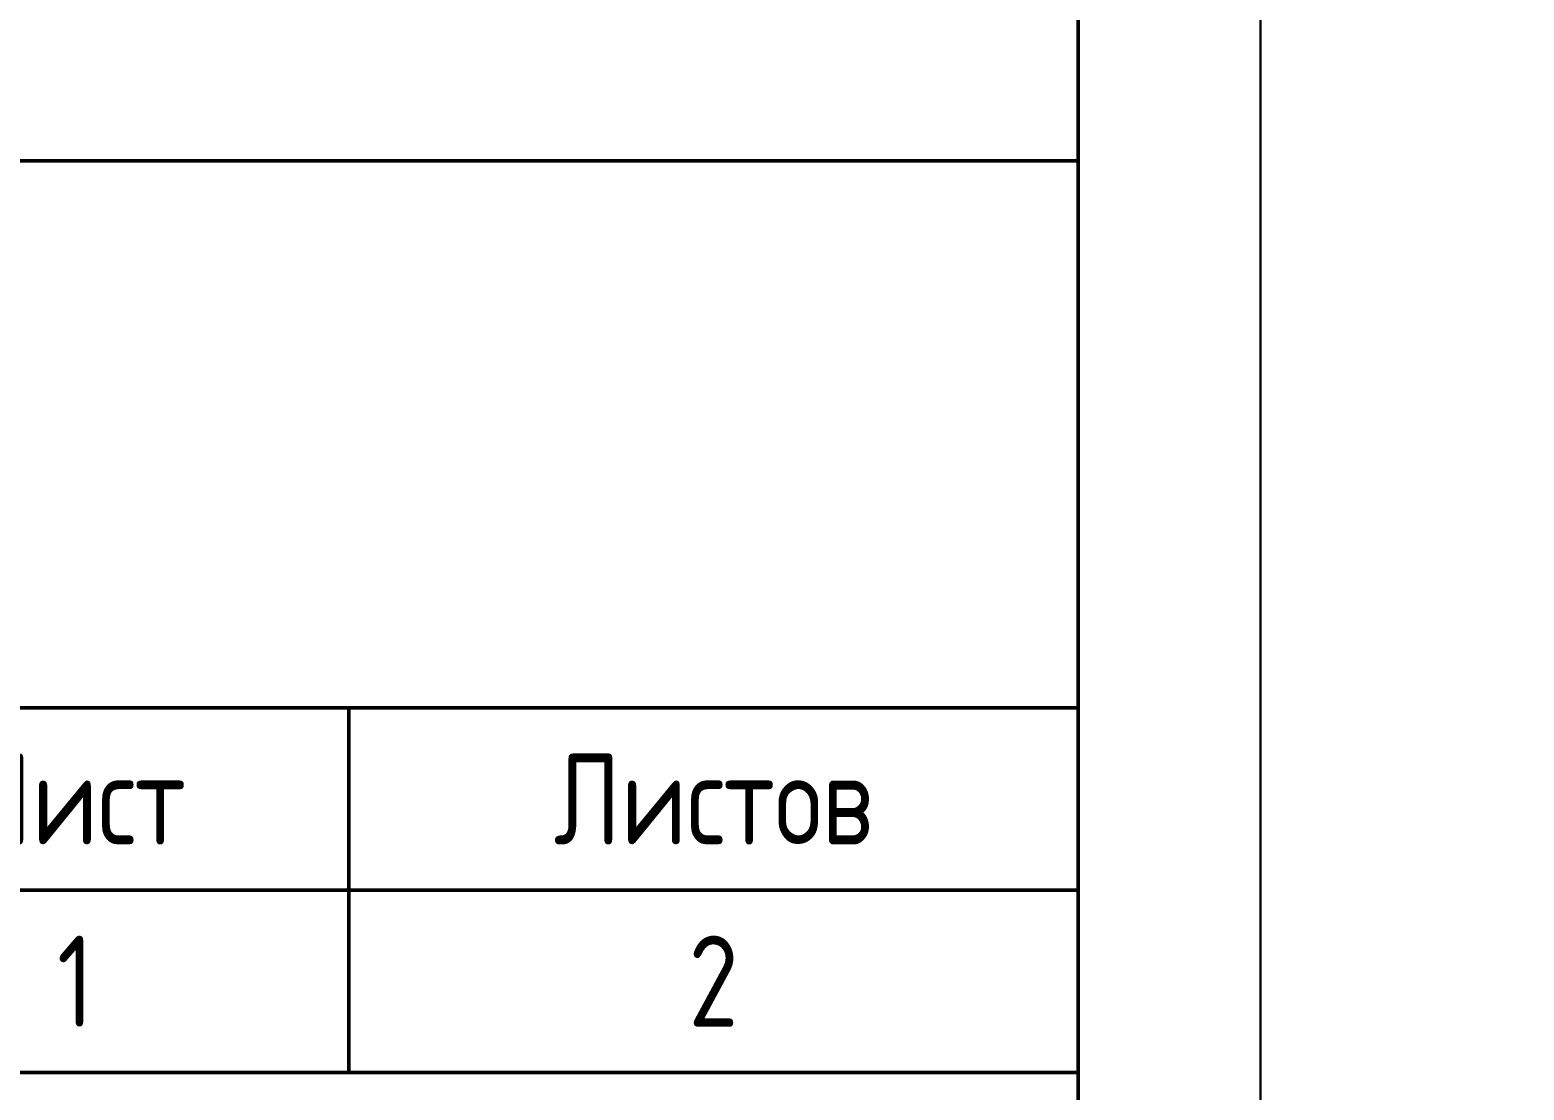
# Model space of a CAD drawing. Header units: millimetres. Extents: x -863 to 2619, y -90 to 586.
# Drawn here: x -243.75 to -202.77, y 19.51 to 48.59 of the extents above; entities that cross this region are included whole.
import ezdxf

# ---------------------------------------------------------------- set-up
doc = ezdxf.new("R2010")
doc.units = ezdxf.units.MM
doc.styles.add('Gost_type_A', font='GOST_0.TTF')

# ---------------------------------------------------------------- blocks, each defined once
blk = doc.blocks.new('Формат_А4')
blk.add_lwpolyline([(0, 297), (0, 0), (-210, 0), (-210, 297)], close=True)
at = {"lineweight": 50}
blk.add_lwpolyline([(-190, 292), (-5, 292), (-5, 5), (-190, 5)], close=True, dxfattribs=at)
blk = doc.blocks.new('Штамп большой нижний текстовый')
at = {"lineweight": 50}
for points in [[(-120, 25), (0, 25), (0, 40), (-120, 40)], [(-35, 20), (-35, 25), (-20, 25), (-20, 20)], [(-20, 20), (-20, 25), (0, 25), (0, 20)], [(-35, 15), (-35, 20), (-20, 20), (-20, 15)], [(-20, 15), (-20, 20), (0, 20), (0, 15)], [(-50, 15), (0, 15), (0, 0), (-50, 0)]]:
    blk.add_lwpolyline(points, close=True, dxfattribs=at)
at = {"char_height": 2.5, "attachment_point": 5, "style": 'Gost_type_A'}
for s, insert, width in [('Лист', (-27.5, 22.5), 15), ('Листов', (-10, 22.5), 20)]:
    blk.add_mtext(s, dxfattribs=dict(at, insert=insert, width=width))

msp = doc.modelspace()

# ---------------------------------------------------------------- block references
at = {"color": 1}
for name, p in [('Формат_А4', (-210, 0)), ('Формат_А4', (0, 0)), ('Штамп большой нижний текстовый', (-215, 5))]:
    msp.add_blockref(name, p, dxfattribs=at)

# ---------------------------------------------------------------- texts
at = {"char_height": 2.5, "attachment_point": 5, "style": 'Gost_type_A'}
for s, insert, width in [('1', (-242.5, 22.5), 15), ('2', (-225, 22.5), 20)]:
    msp.add_mtext(s, dxfattribs=dict(at, insert=insert, width=width))

doc.saveas('drawing.dxf')
